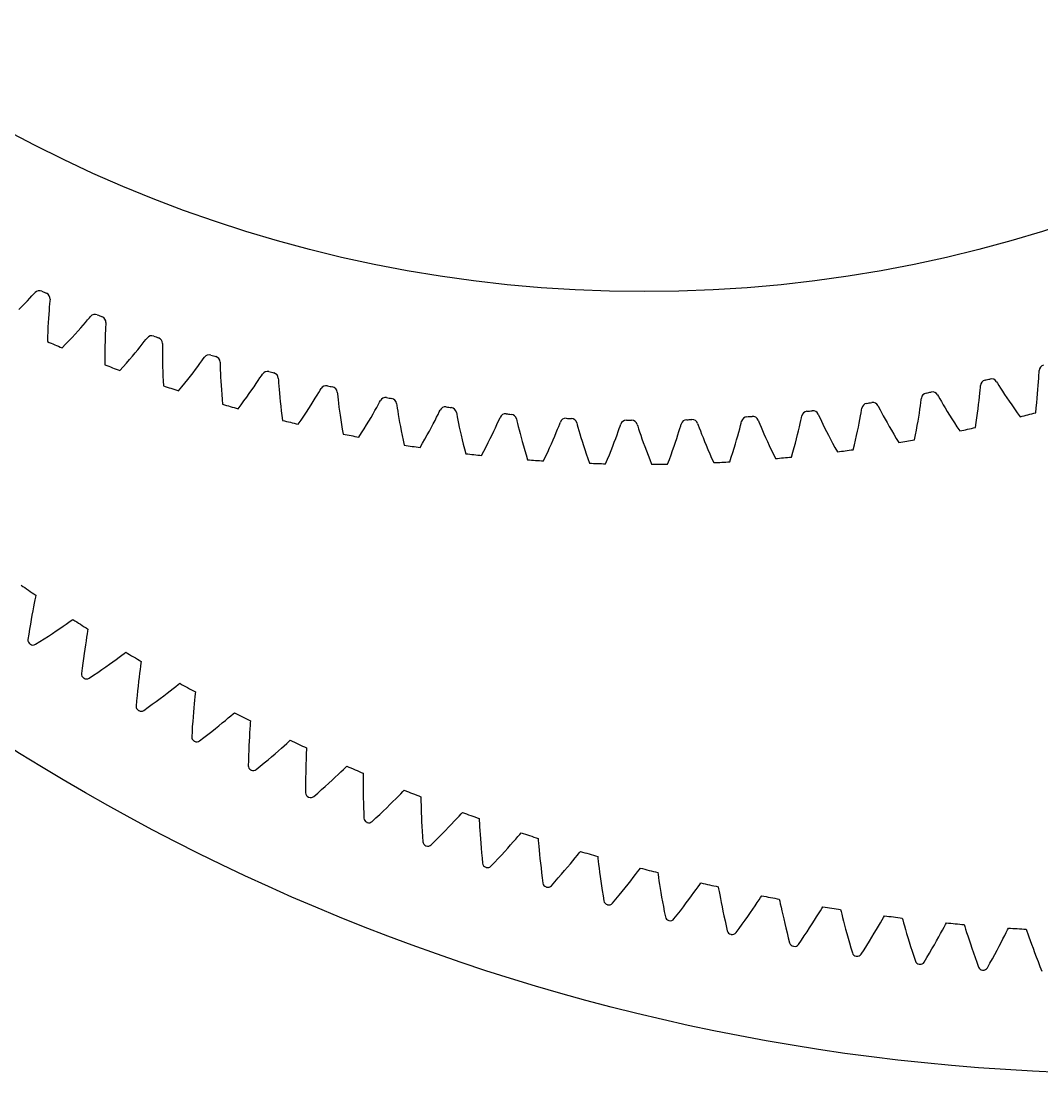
# Model space of a CAD drawing. Header units: millimetres. Extents: x -109 to 109, y -109 to 109.
# Drawn here: x -57.4 to -5.1, y -108.8 to -54.8 of the extents above; entities that cross this region are included whole.
import ezdxf

# ---------------------------------------------------------------- set-up
doc = ezdxf.new("R2010")
doc.units = ezdxf.units.MM

msp = doc.modelspace()

# ---------------------------------------------------------------- linework, layer by layer
at = {"layer": 'journal'}
msp.add_circle((-25.5, 0), 68.65, dxfattribs=at)
at = {"layer": 'outer'}
msp.add_circle((0, 0), 108.759662, dxfattribs=at)
at = {"layer": 'output_ring'}
for p, q in [((-56.760973, -84.627035), (-56.797463, -84.815504)), ((-56.727277, -84.457215), (-56.760973, -84.627035)), ((-56.697889, -84.312231), (-56.727277, -84.457215)), ((-56.677495, -84.213259), (-56.697889, -84.312231)), ((-56.875597, -85.23651), (-56.916183, -85.46554)), ((-56.835872, -85.019352), (-56.875597, -85.23651)), ((-56.797463, -84.815504), (-56.835872, -85.019352)), ((-56.957264, -85.705376), (-56.998534, -85.955195)), ((-56.916183, -85.46554), (-56.957264, -85.705376)), ((-55.454657, -85.92664), (-55.282829, -85.810433)), ((-55.282829, -85.810433), (-55.124352, -85.702093)), ((-55.124352, -85.702093), (-54.981881, -85.603725)), ((-54.981881, -85.603725), (-54.860493, -85.519174)), ((-54.860493, -85.519174), (-54.777761, -85.461152)), ((-57.039732, -86.214341), (-57.080873, -86.482113)), ((-56.998534, -85.955195), (-57.039732, -86.214341)), ((-56.24893, -86.447592), (-56.036048, -86.310501)), ((-56.036048, -86.310501), (-55.832252, -86.177549)), ((-55.832252, -86.177549), (-55.638178, -86.049343)), ((-55.638178, -86.049343), (-55.454657, -85.92664)), ((-54.074765, -86.368182), (-54.105317, -86.557704)), ((-54.04642, -86.197387), (-54.074765, -86.368182)), ((-54.021601, -86.051551), (-54.04642, -86.197387)), ((-54.004326, -85.951988), (-54.021601, -86.051551)), ((-56.699811, -86.732424), (-56.470401, -86.588321)), ((-56.470401, -86.588321), (-56.24893, -86.447592)), ((-54.137304, -86.762658), (-54.170189, -86.980957)), ((-54.105317, -86.557704), (-54.137304, -86.762658)), ((-54.203561, -87.211148), (-54.237088, -87.452156)), ((-54.170189, -86.980957), (-54.203561, -87.211148)), ((-52.560179, -87.504566), (-52.405184, -87.391302)), ((-52.405184, -87.391302), (-52.265873, -87.288508)), ((-52.265873, -87.288508), (-52.1472, -87.200185)), ((-52.1472, -87.200185), (-52.066332, -87.139593)), ((-54.303528, -87.96346), (-54.336238, -88.232393)), ((-54.270491, -87.703149), (-54.303528, -87.96346)), ((-54.237088, -87.452156), (-54.270491, -87.703149)), ((-53.297319, -88.028047), (-53.0978, -87.888759)), ((-53.0978, -87.888759), (-52.907849, -87.75452)), ((-52.907849, -87.75452), (-52.728272, -87.626114)), ((-52.728272, -87.626114), (-52.560179, -87.504566)), ((-51.312226, -87.852493), (-51.335192, -88.024094)), ((-51.292, -87.70595), (-51.312226, -87.852493)), ((-51.277861, -87.605893), (-51.292, -87.70595)), ((-53.947502, -88.470611), (-53.722731, -88.319373)), ((-53.722731, -88.319373), (-53.50579, -88.171757)), ((-53.50579, -88.171757), (-53.297319, -88.028047)), ((-51.38531, -88.42034), (-51.411322, -88.639564)), ((-51.359776, -88.214483), (-51.38531, -88.42034)), ((-51.335192, -88.024094), (-51.359776, -88.214483)), ((-51.437446, -88.87069), (-51.463386, -89.112632)), ((-51.411322, -88.639564), (-51.437446, -88.87069)), ((-49.785659, -89.112343), (-49.634298, -88.994267)), ((-49.634298, -88.994267), (-49.498285, -88.887147)), ((-49.498285, -88.887147), (-49.382445, -88.79514)), ((-49.382445, -88.79514), (-49.303519, -88.732038)), ((-51.488889, -89.36455), (-51.513734, -89.625771)), ((-51.463386, -89.112632), (-51.488889, -89.36455)), ((-50.505992, -89.65872), (-50.310947, -89.513234)), ((-50.310947, -89.513234), (-50.125306, -89.373094)), ((-50.125306, -89.373094), (-49.949851, -89.239111)), ((-49.949851, -89.239111), (-49.785659, -89.112343)), ((-48.544958, -89.593136), (-48.563549, -89.784204)), ((-48.527393, -89.420899), (-48.544958, -89.593136)), ((-48.51178, -89.273793), (-48.527393, -89.420899)), ((-48.500791, -89.173342), (-48.51178, -89.273793)), ((-51.513734, -89.625771), (-51.53798, -89.895598)), ((-51.141953, -90.121488), (-50.922044, -89.963265)), ((-50.922044, -89.963265), (-50.709847, -89.808907)), ((-50.709847, -89.808907), (-50.505992, -89.65872)), ((-48.582604, -89.990761), (-48.601717, -90.210694)), ((-48.563549, -89.784204), (-48.582604, -89.990761)), ((-48.638897, -90.685164), (-48.656474, -90.937759)), ((-48.620569, -90.442527), (-48.638897, -90.685164)), ((-48.601717, -90.210694), (-48.620569, -90.442527)), ((-47.122136, -90.764039), (-46.962007, -90.632177)), ((-46.962007, -90.632177), (-46.814429, -90.509404)), ((-46.814429, -90.509404), (-46.681847, -90.398065)), ((-46.681847, -90.398065), (-46.568955, -90.302466)), ((-46.568955, -90.302466), (-46.49205, -90.236915)), ((-45.675856, -90.652787), (-45.683684, -90.753533)), ((-48.673101, -91.199631), (-48.68886, -91.470087)), ((-48.656474, -90.937759), (-48.673101, -91.199631)), ((-47.863859, -91.357427), (-47.664822, -91.20091)), ((-47.664822, -91.20091), (-47.474443, -91.049369)), ((-47.474443, -91.049369), (-47.293295, -90.903468)), ((-47.293295, -90.903468), (-47.122136, -90.764039)), ((-45.706815, -91.073762), (-45.719396, -91.265318)), ((-45.69467, -90.901057), (-45.706815, -91.073762)), ((-45.683684, -90.753533), (-45.69467, -90.901057)), ((-48.285934, -91.683426), (-48.071102, -91.518373)), ((-48.071102, -91.518373), (-47.863859, -91.357427)), ((-45.744149, -91.692797), (-45.75571, -91.925108)), ((-45.731954, -91.472373), (-45.744149, -91.692797)), ((-45.719396, -91.265318), (-45.731954, -91.472373)), ((-43.819341, -91.819771), (-43.709507, -91.720673)), ((-43.709507, -91.720673), (-43.634699, -91.652739)), ((-45.766407, -92.168201), (-45.776041, -92.421223)), ((-45.75571, -91.925108), (-45.766407, -92.168201)), ((-44.414612, -92.344131), (-44.247917, -92.199395)), ((-44.247917, -92.199395), (-44.092008, -92.062567)), ((-44.092008, -92.062567), (-43.94836, -91.93522)), ((-43.94836, -91.93522), (-43.819341, -91.819771)), ((-42.816851, -92.291507), (-42.823566, -92.464508)), ((-42.810505, -92.143711), (-42.816851, -92.291507)), ((-42.805845, -92.042768), (-42.810505, -92.143711)), ((-45.784434, -92.683489), (-45.79169, -92.954307)), ((-45.776041, -92.421223), (-45.784434, -92.683489)), ((-45.17272, -92.983164), (-44.970634, -92.815788)), ((-44.970634, -92.815788), (-44.776613, -92.653096)), ((-44.776613, -92.653096), (-44.591087, -92.49565)), ((-44.591087, -92.49565), (-44.414612, -92.344131)), ((-42.830123, -92.656365), (-42.836171, -92.863712)), ((-42.823566, -92.464508), (-42.830123, -92.656365)), ((-45.382261, -93.154884), (-45.17272, -92.983164)), ((-42.845695, -93.31697), (-42.848751, -93.560279)), ((-42.841436, -93.084411), (-42.845695, -93.31697)), ((-42.836171, -92.863712), (-42.841436, -93.084411)), ((-41.178497, -93.402104), (-41.038919, -93.270307)), ((-41.038919, -93.270307), (-40.91359, -93.150863)), ((-40.91359, -93.150863), (-40.806923, -93.048363)), ((-40.806923, -93.048363), (-40.734286, -92.978113)), ((-39.89359, -93.341915), (-39.895077, -93.442954)), ((-42.850432, -93.813479), (-42.850584, -94.075879)), ((-42.848751, -93.560279), (-42.850432, -93.813479)), ((-41.844214, -94.013845), (-41.663726, -93.850649)), ((-41.663726, -93.850649), (-41.492097, -93.693661)), ((-41.492097, -93.693661), (-41.33003, -93.543761)), ((-41.33003, -93.543761), (-41.178497, -93.402104)), ((-39.898055, -93.764003), (-39.898583, -93.955972)), ((-39.896777, -93.590877), (-39.898055, -93.764003)), ((-39.895077, -93.442954), (-39.896777, -93.590877)), ((-42.850584, -94.075879), (-42.849329, -94.346791)), ((-42.433802, -94.534409), (-42.229759, -94.356192)), ((-42.229759, -94.356192), (-42.03303, -94.18255)), ((-42.03303, -94.18255), (-41.844214, -94.013845)), ((-39.898583, -93.955972), (-39.898114, -94.163406)), ((-39.898114, -94.163406), (-39.896445, -94.384161)), ((-39.896445, -94.384161), (-39.893396, -94.616739)), ((-38.088977, -94.513347), (-37.967462, -94.390025)), ((-37.967462, -94.390025), (-37.864067, -94.284226)), ((-37.864067, -94.284226), (-37.793673, -94.211729)), ((-39.893396, -94.616739), (-39.888808, -94.860025)), ((-39.888808, -94.860025), (-39.882536, -95.113152)), ((-38.695247, -95.113029), (-38.528634, -94.950727)), ((-38.528634, -94.950727), (-38.371356, -94.79581)), ((-38.371356, -94.79581), (-38.224346, -94.649463)), ((-38.224346, -94.649463), (-38.088977, -94.513347)), ((-36.941964, -94.548944), (-36.940277, -94.64998)), ((-36.940277, -94.64998), (-36.93733, -94.797884)), ((-36.93733, -94.797884), (-36.933169, -94.970964)), ((-36.933169, -94.970964), (-36.927667, -95.162855)), ((-39.882536, -95.113152), (-39.874445, -95.375427)), ((-39.874445, -95.375427), (-39.864681, -95.646166)), ((-39.245121, -95.636102), (-39.053944, -95.456366)), ((-39.053944, -95.456366), (-38.87052, -95.281813)), ((-38.87052, -95.281813), (-38.695247, -95.113029)), ((-36.927667, -95.162855), (-36.920683, -95.370172)), ((-36.920683, -95.370172), (-36.91208, -95.590766)), ((-35.101447, -95.663114), (-34.983865, -95.536036)), ((-34.983865, -95.536036), (-34.883845, -95.427041)), ((-34.883845, -95.427041), (-34.815762, -95.352369)), ((-39.443466, -95.820639), (-39.245121, -95.636102)), ((-36.91208, -95.590766), (-36.901727, -95.823134)), ((-36.901727, -95.823134), (-36.8895, -96.066155)), ((-36.8895, -96.066155), (-36.87528, -96.318961)), ((-35.527148, -96.114088), (-35.374813, -95.954307)), ((-35.374813, -95.954307), (-35.232474, -95.803415)), ((-35.232474, -95.803415), (-35.101447, -95.663114)), ((-33.953882, -95.662665), (-33.949021, -95.763599)), ((-33.949021, -95.763599), (-33.94143, -95.911336)), ((-33.94143, -95.911336), (-33.931835, -96.084201)), ((-33.931835, -96.084201), (-33.920308, -96.275824)), ((-36.87528, -96.318961), (-36.858955, -96.580852)), ((-36.858955, -96.580852), (-36.840692, -96.851151)), ((-36.036316, -96.635978), (-35.858466, -96.45575)), ((-35.858466, -96.45575), (-35.688581, -96.281543)), ((-35.688581, -96.281543), (-35.527148, -96.114088)), ((-33.920308, -96.275824), (-33.906815, -96.482819)), ((-33.906815, -96.482819), (-33.891288, -96.703034)), ((-32.079275, -96.718474), (-31.965743, -96.587765)), ((-31.965743, -96.587765), (-31.869196, -96.475682)), ((-31.869196, -96.475682), (-31.803492, -96.398908)), ((-36.414204, -97.012307), (-36.221753, -96.82163)), ((-36.221753, -96.82163), (-36.036316, -96.635978)), ((-33.891288, -96.703034), (-33.873641, -96.934962)), ((-33.873641, -96.934962), (-33.853786, -97.177479)), ((-32.490601, -97.182597), (-32.34336, -97.018109)), ((-32.34336, -97.018109), (-32.20583, -96.862821)), ((-32.20583, -96.862821), (-32.079275, -96.718474)), ((-30.93229, -96.681978), (-30.924262, -96.782709)), ((-30.924262, -96.782709), (-30.912034, -96.930136)), ((-30.912034, -96.930136), (-30.897014, -97.102614)), ((-30.897014, -97.102614), (-30.879473, -97.29378)), ((-33.853786, -97.177479), (-33.831632, -97.429713)), ((-33.831632, -97.429713), (-33.807089, -97.690963)), ((-33.807089, -97.690963), (-33.780345, -97.960555)), ((-32.983125, -97.720223), (-32.811024, -97.534497)), ((-32.811024, -97.534497), (-32.646694, -97.35504)), ((-32.646694, -97.35504), (-32.490601, -97.182597)), ((-30.879473, -97.29378), (-30.859486, -97.50025)), ((-30.859486, -97.50025), (-30.837049, -97.719868)), ((-29.147404, -97.826634), (-29.025445, -97.678383)), ((-29.025445, -97.678383), (-28.916075, -97.544173)), ((-28.916075, -97.544173), (-28.823096, -97.429113)), ((-28.823096, -97.429113), (-28.759836, -97.350313)), ((-27.880173, -97.605878), (-27.868984, -97.706308)), ((-27.868984, -97.706308), (-27.852132, -97.853277)), ((-33.349006, -98.108235), (-33.162639, -97.911607)), ((-33.162639, -97.911607), (-32.983125, -97.720223)), ((-30.837049, -97.719868), (-30.812126, -97.951127)), ((-30.812126, -97.951127), (-30.784663, -98.192901)), ((-30.784663, -98.192901), (-30.754597, -98.444315)), ((-29.57259, -98.332458), (-29.42199, -98.155197)), ((-29.42199, -98.155197), (-29.279988, -97.986166)), ((-29.279988, -97.986166), (-29.147404, -97.826634)), ((-27.852132, -97.853277), (-27.831701, -98.025198)), ((-27.831701, -98.025198), (-27.808165, -98.215719)), ((-27.808165, -98.215719), (-27.781702, -98.421459)), ((-25.748551, -98.286392), (-25.687798, -98.205644)), ((-30.754597, -98.444315), (-30.72186, -98.704665)), ((-30.72186, -98.704665), (-30.686661, -98.973283)), ((-30.070798, -98.904958), (-29.897383, -98.708028)), ((-29.897383, -98.708028), (-29.731201, -98.516989)), ((-29.731201, -98.516989), (-29.57259, -98.332458)), ((-27.781702, -98.421459), (-27.752377, -98.640264)), ((-27.752377, -98.640264), (-27.720203, -98.870626)), ((-26.187721, -98.857523), (-26.060213, -98.693905)), ((-26.060213, -98.693905), (-25.942971, -98.541896)), ((-25.942971, -98.541896), (-25.83787, -98.404317)), ((-25.83787, -98.404317), (-25.748551, -98.286392)), ((-24.800541, -98.433453), (-24.786203, -98.533481)), ((-24.786203, -98.533481), (-24.764743, -98.679849)), ((-24.764743, -98.679849), (-24.738922, -98.851043)), ((-30.250896, -99.107342), (-30.070798, -98.904958)), ((-27.720203, -98.870626), (-27.685159, -99.111419)), ((-27.685159, -99.111419), (-27.647211, -99.361764)), ((-26.622037, -99.402256), (-26.4693, -99.212835)), ((-26.4693, -99.212835), (-26.324342, -99.030931)), ((-26.324342, -99.030931), (-26.187721, -98.857523)), ((-24.738922, -98.851043), (-24.709413, -99.040731)), ((-24.709413, -99.040731), (-24.6765, -99.245538)), ((-24.6765, -99.245538), (-24.640318, -99.463315)), ((-22.947303, -99.463776), (-22.834894, -99.30816)), ((-22.834894, -99.30816), (-22.734167, -99.167347)), ((-22.734167, -99.167347), (-22.648596, -99.046676)), ((-22.648596, -99.046676), (-22.590409, -98.964059)), ((-21.696434, -99.163886), (-21.678961, -99.263415)), ((-21.678961, -99.263415), (-21.652914, -99.409036)), ((-27.647211, -99.361764), (-27.606312, -99.620957)), ((-27.606312, -99.620957), (-27.562693, -99.888337)), ((-27.122932, -100.008642), (-26.94928, -99.800701)), ((-26.94928, -99.800701), (-26.782137, -99.598422)), ((-26.782137, -99.598422), (-26.622037, -99.402256)), ((-24.640318, -99.463315), (-24.600923, -99.692552)), ((-24.600923, -99.692552), (-24.558333, -99.932125)), ((-23.339889, -99.9953), (-23.200716, -99.808932)), ((-23.200716, -99.808932), (-23.069609, -99.631319)), ((-23.069609, -99.631319), (-22.947303, -99.463776)), ((-21.652914, -99.409036), (-21.621728, -99.579335)), ((-21.621728, -99.579335), (-21.586275, -99.768002)), ((-21.586275, -99.768002), (-21.546946, -99.971674)), ((-19.704282, -99.976419), (-19.608027, -99.832511)), ((-19.608027, -99.832511), (-19.526289, -99.709212)), ((-19.526289, -99.709212), (-19.470726, -99.624808)), ((-18.570915, -99.796456), (-18.550325, -99.895387)), ((-24.558333, -99.932125), (-24.51254, -100.181155)), ((-24.51254, -100.181155), (-24.46352, -100.438935)), ((-23.801166, -100.597952), (-23.640459, -100.390523)), ((-23.640459, -100.390523), (-23.4866, -100.189425)), ((-23.4866, -100.189425), (-23.339889, -99.9953)), ((-21.546946, -99.971674), (-21.503941, -100.188207)), ((-21.503941, -100.188207), (-21.457365, -100.416094)), ((-20.054194, -100.488435), (-19.92873, -100.306791)), ((-19.92873, -100.306791), (-19.811747, -100.135489)), ((-19.811747, -100.135489), (-19.704282, -99.976419)), ((-18.550325, -99.895387), (-18.519716, -100.040118)), ((-18.519716, -100.040118), (-18.483197, -100.209353)), ((-18.483197, -100.209353), (-18.441835, -100.396814)), ((-18.441835, -100.396814), (-18.396128, -100.59915)), ((-16.554223, -100.546013), (-16.462537, -100.399153)), ((-16.462537, -100.399153), (-16.384711, -100.273347)), ((-16.384711, -100.273347), (-16.331827, -100.18724)), ((-15.427069, -100.330539), (-15.403382, -100.428774)), ((-24.46352, -100.438935), (-24.411524, -100.704814)), ((-23.968201, -100.811246), (-23.801166, -100.597952)), ((-21.457365, -100.416094), (-21.407271, -100.65421)), ((-21.407271, -100.65421), (-21.353679, -100.901679)), ((-21.353679, -100.901679), (-21.296586, -101.157792)), ((-20.475452, -101.083551), (-20.327985, -100.87772)), ((-20.327985, -100.87772), (-20.187444, -100.679082)), ((-20.187444, -100.679082), (-20.054194, -100.488435)), ((-18.396128, -100.59915), (-18.346342, -100.814225)), ((-18.346342, -100.814225), (-18.292632, -101.040537)), ((-16.88788, -101.068767), (-16.768184, -100.883272)), ((-16.768184, -100.883272), (-16.65664, -100.70838)), ((-16.65664, -100.70838), (-16.554223, -100.546013)), ((-15.403382, -100.428774), (-15.368242, -100.572472)), ((-15.368242, -100.572472), (-15.326425, -100.740477)), ((-15.326425, -100.740477), (-15.279195, -100.926546)), ((-15.279195, -100.926546), (-15.227155, -101.127347)), ((-13.387828, -101.01638), (-13.3008, -100.866713)), ((-13.3008, -100.866713), (-13.226965, -100.738524)), ((-13.226965, -100.738524), (-13.176811, -100.650798)), ((-12.267998, -100.765608), (-12.241237, -100.86305)), ((-12.241237, -100.86305), (-12.201601, -101.005574)), ((-21.296586, -101.157792), (-21.236264, -101.421906)), ((-20.789817, -101.514361), (-20.629564, -101.295926)), ((-20.629564, -101.295926), (-20.475452, -101.083551)), ((-18.292632, -101.040537), (-18.235083, -101.276962)), ((-18.235083, -101.276962), (-18.173744, -101.522625)), ((-17.290237, -101.676822), (-17.149309, -101.46646)), ((-17.149309, -101.46646), (-17.015076, -101.263506)), ((-17.015076, -101.263506), (-16.88788, -101.068767)), ((-15.227155, -101.127347), (-15.170638, -101.340752)), ((-15.170638, -101.340752), (-15.109845, -101.565265)), ((-13.7049, -101.549357), (-13.59109, -101.360193)), ((-13.59109, -101.360193), (-13.485094, -101.181885)), ((-13.485094, -101.181885), (-13.387828, -101.01638)), ((-12.201601, -101.005574), (-12.154527, -101.172182)), ((-12.154527, -101.172182), (-12.101476, -101.356676)), ((-12.101476, -101.356676), (-12.043154, -101.555743)), ((-10.30024, -101.555534), (-10.208221, -101.387057)), ((-10.208221, -101.387057), (-10.125937, -101.23473)), ((-10.125937, -101.23473), (-10.056164, -101.104285)), ((-10.056164, -101.104285), (-10.008791, -101.015027)), ((-9.096821, -101.101233), (-9.067012, -101.197787)), ((-9.067012, -101.197787), (-9.022918, -101.338995)), ((-9.022918, -101.338995), (-8.970635, -101.504043)), ((-6.94108, -101.50284), (-6.87544, -101.370268)), ((-6.87544, -101.370268), (-6.830894, -101.279566)), ((-5.916665, -101.337084), (-5.883838, -101.432654)), ((-5.883838, -101.432654), (-5.835331, -101.572407)), ((-18.173744, -101.522625), (-18.108634, -101.776819)), ((-18.108634, -101.776819), (-18.040046, -102.038908)), ((-17.590915, -102.117294), (-17.437602, -101.893933)), ((-17.437602, -101.893933), (-17.290237, -101.676822)), ((-15.109845, -101.565265), (-15.044899, -101.799766)), ((-15.044899, -101.799766), (-14.975873, -102.043381)), ((-14.087959, -102.16975), (-13.953708, -101.955065)), ((-13.953708, -101.955065), (-13.825916, -101.747995)), ((-13.825916, -101.747995), (-13.7049, -101.549357)), ((-12.043154, -101.555743), (-11.979962, -101.767267)), ((-11.979962, -101.767267), (-11.912147, -101.98976)), ((-11.912147, -101.98976), (-11.839867, -102.222106)), ((-10.623112, -102.132071), (-10.508395, -101.92973)), ((-10.508395, -101.92973), (-10.400583, -101.737085)), ((-10.400583, -101.737085), (-10.30024, -101.555534)), ((-8.970635, -101.504043), (-8.911815, -101.686779)), ((-8.911815, -101.686779), (-8.847269, -101.883916)), ((-8.847269, -101.883916), (-8.777464, -102.093351)), ((-7.30152, -102.20951), (-7.199812, -102.013574)), ((-7.199812, -102.013574), (-7.105221, -101.828961)), ((-7.105221, -101.828961), (-7.01854, -101.657676)), ((-7.01854, -101.657676), (-6.94108, -101.50284)), ((-5.835331, -101.572407), (-5.777889, -101.735731)), ((-5.777889, -101.735731), (-5.713359, -101.91653)), ((-5.713359, -101.91653), (-5.642652, -102.111542)), ((-14.975873, -102.043381), (-14.902812, -102.295404)), ((-14.902812, -102.295404), (-14.826025, -102.555209)), ((-14.374653, -102.619449), (-14.228432, -102.391383)), ((-14.228432, -102.391383), (-14.087959, -102.16975)), ((-11.839867, -102.222106), (-11.763224, -102.463432)), ((-11.763224, -102.463432), (-11.682282, -102.713036)), ((-11.00522, -102.787785), (-10.871778, -102.561849)), ((-10.871778, -102.561849), (-10.744337, -102.343053)), ((-10.744337, -102.343053), (-10.623112, -102.132071)), ((-8.777464, -102.093351), (-8.702694, -102.313604)), ((-8.702694, -102.313604), (-8.623151, -102.543564)), ((-8.623151, -102.543564), (-8.538965, -102.782365)), ((-7.524362, -102.630041), (-7.409825, -102.415355)), ((-7.409825, -102.415355), (-7.30152, -102.20951)), ((-5.642652, -102.111542), (-5.566303, -102.318681)), ((-5.566303, -102.318681), (-5.484652, -102.536476)), ((-5.484652, -102.536476), (-5.397925, -102.763825)), ((-11.682282, -102.713036), (-11.597372, -102.970301)), ((-11.144205, -103.020331), (-11.00522, -102.787785)), ((-8.538965, -102.782365), (-8.450223, -103.029303)), ((-8.450223, -103.029303), (-8.357274, -103.283774)), ((-7.90276, -103.319545), (-7.771147, -103.082747)), ((-7.771147, -103.082747), (-7.644868, -102.852732)), ((-7.644868, -102.852732), (-7.524362, -102.630041)), ((-5.397925, -102.763825), (-5.306279, -102.999863)), ((-5.306279, -102.999863), (-5.209824, -103.243892)), ((-5.209824, -103.243892), (-5.108929, -103.495318))]:
    msp.add_line(p, q, dxfattribs=at)
for centre, radius, start, end in [((0, 0), 101.509662, 235.541477, 236.058523), ((0, 0), 101.509662, 237.341477, 237.858523), ((-56.843387, -86.516761), 0.24, 171.699608, 236.694219), ((0, 0), 103.759662, 236.694219, 236.705781), ((-56.825926, -86.52823), 0.24, 236.705781, 301.700392), ((0, 0), 101.509662, 239.141477, 239.658523), ((-54.097781, -88.259564), 0.24, 173.499608, 238.494219), ((0, 0), 103.759662, 238.494219, 238.505781), ((-54.079969, -88.270479), 0.24, 238.505781, 303.500392), ((0, 0), 101.509662, 240.941477, 241.458523), ((-51.298787, -89.915265), 0.24, 175.299608, 240.294219), ((0, 0), 103.759662, 240.294219, 240.305781), ((-51.280641, -89.925616), 0.24, 240.305781, 305.300392), ((0, 0), 101.509662, 242.741477, 243.258523), ((-48.449167, -91.482231), 0.24, 177.099608, 242.094219), ((0, 0), 103.759662, 242.094219, 242.105781), ((-48.430705, -91.492007), 0.24, 242.105781, 307.100392), ((0, 0), 101.509662, 244.541477, 245.058523), ((-45.551734, -92.958916), 0.24, 178.899608, 243.894219), ((0, 0), 103.759662, 243.894219, 243.905781), ((-45.532974, -92.968106), 0.24, 243.905781, 308.900392), ((0, 0), 101.509662, 246.341477, 246.858523), ((-42.609347, -94.343861), 0.24, 180.699608, 245.694219), ((0, 0), 101.509662, 248.141477, 248.658523), ((0, 0), 103.759662, 245.694219, 245.705781), ((-42.590307, -94.352457), 0.24, 245.705781, 310.700392), ((0, 0), 101.509662, 249.941477, 250.458523), ((-39.62491, -95.635699), 0.24, 182.499608, 247.494219), ((0, 0), 103.759662, 247.494219, 247.505781), ((-39.605609, -95.643694), 0.24, 247.505781, 312.500392), ((0, 0), 101.509662, 251.741477, 252.258523), ((-36.601367, -96.833157), 0.24, 184.299608, 249.294219), ((0, 0), 103.759662, 249.294219, 249.305781), ((-36.581825, -96.840542), 0.24, 249.305781, 314.300392), ((0, 0), 101.509662, 253.541477, 254.058523), ((-33.541704, -97.935053), 0.24, 186.099608, 251.094219), ((0, 0), 103.759662, 251.094219, 251.105781), ((-33.521939, -97.94182), 0.24, 251.105781, 316.100392), ((0, 0), 101.509662, 255.341477, 255.858523), ((-30.448939, -98.940298), 0.24, 187.899608, 252.894219), ((0, 0), 103.759662, 252.894219, 252.905781), ((-30.428971, -98.946441), 0.24, 252.905781, 317.900392), ((0, 0), 101.509662, 257.141477, 257.658523), ((0, 0), 101.509662, 258.941477, 259.458523), ((-27.326124, -99.847901), 0.24, 189.699608, 254.694219), ((0, 0), 103.759662, 254.694219, 254.705781), ((-27.305974, -99.853414), 0.24, 254.705781, 319.700392), ((0, 0), 101.509662, 260.741477, 261.258523), ((-24.176342, -100.656967), 0.24, 191.499608, 256.494219), ((0, 0), 103.759662, 256.494219, 256.505781), ((-24.156028, -100.661844), 0.24, 256.505781, 321.500392), ((0, 0), 101.509662, 262.541477, 263.058523), ((-21.002701, -101.366696), 0.24, 193.299608, 258.294219), ((0, 0), 101.509662, 264.341477, 264.858523), ((0, 0), 101.509662, 266.141477, 266.658523), ((0, 0), 103.759662, 258.294219, 258.305781), ((-20.982244, -101.370932), 0.24, 258.305781, 323.300392), ((-17.808332, -101.976388), 0.24, 195.099608, 260.094219), ((0, 0), 103.759662, 260.094219, 260.105781), ((-17.787752, -101.97998), 0.24, 260.105781, 325.100392), ((-14.596389, -102.485442), 0.24, 196.899608, 261.894219), ((0, 0), 103.759662, 261.894219, 261.905781), ((-14.575707, -102.488386), 0.24, 261.905781, 326.900392), ((-11.370041, -102.893356), 0.24, 198.699608, 263.694219), ((-11.349276, -102.895648), 0.24, 263.705781, 328.700392), ((0, 0), 103.759662, 263.694219, 263.705781), ((-8.132472, -103.199726), 0.24, 200.499608, 265.494219), ((0, 0), 103.759662, 265.494219, 265.505781), ((-8.111646, -103.201365), 0.24, 265.505781, 330.500392)]:
    msp.add_arc(centre, radius, start, end, dxfattribs=at)
at = {"layer": 'thin_ring_external'}
for p, q in [((-57.110908, -69.12326), (-56.987156, -68.99203)), ((-56.987156, -68.99203), (-56.876446, -68.872948)), ((-56.876446, -68.872948), (-56.782538, -68.770642)), ((-56.782538, -68.770642), (-56.717728, -68.700932)), ((-55.949804, -69.044725), (-55.958631, -69.139498)), ((-57.544528, -69.568612), (-57.390579, -69.41296)), ((-57.390579, -69.41296), (-57.245775, -69.264117)), ((-57.245775, -69.264117), (-57.110908, -69.12326)), ((-56.002926, -69.619294), (-56.018158, -69.81371)), ((-55.987471, -69.43958), (-56.002926, -69.619294)), ((-55.972391, -69.277685), (-55.987471, -69.43958)), ((-55.958631, -69.139498), (-55.972391, -69.277685)), ((-56.032728, -70.020858), (-56.046285, -70.239362)), ((-56.018158, -69.81371), (-56.032728, -70.020858)), ((-54.128139, -70.226568), (-54.022411, -70.103041)), ((-54.022411, -70.103041), (-53.932783, -69.996966)), ((-53.932783, -69.996966), (-53.87089, -69.924654)), ((-56.069237, -70.706585), (-56.07816, -70.953877)), ((-56.058538, -70.468201), (-56.069237, -70.706585)), ((-56.046285, -70.239362), (-56.058538, -70.468201)), ((-54.661369, -70.825547), (-54.51394, -70.663706)), ((-54.51394, -70.663706), (-54.375369, -70.509043)), ((-54.375369, -70.509043), (-54.246399, -70.362768)), ((-54.246399, -70.362768), (-54.128139, -70.226568)), ((-53.110923, -70.632699), (-53.118987, -70.812896)), ((-53.102502, -70.470321), (-53.110923, -70.632699)), ((-53.094427, -70.331686), (-53.102502, -70.470321)), ((-53.089498, -70.23663), (-53.094427, -70.331686)), ((-56.07816, -70.953877), (-56.085113, -71.209556)), ((-55.152139, -71.345828), (-54.980817, -71.167273)), ((-54.980817, -71.167273), (-54.817126, -70.993646)), ((-54.817126, -70.993646), (-54.661369, -70.825547)), ((-53.132277, -71.215345), (-53.136852, -71.434221)), ((-53.126224, -71.007773), (-53.132277, -71.215345)), ((-53.118987, -70.812896), (-53.126224, -71.007773)), ((-51.220849, -71.342688), (-51.120281, -71.214925)), ((-51.120281, -71.214925), (-51.035084, -71.10526)), ((-51.035084, -71.10526), (-50.976211, -71.030468)), ((-55.330854, -71.528806), (-55.152139, -71.345828)), ((-53.1397, -71.66337), (-53.140602, -71.901992)), ((-53.136852, -71.434221), (-53.1397, -71.66337)), ((-51.729038, -71.963053), (-51.588378, -71.795296)), ((-51.588378, -71.795296), (-51.456273, -71.635075)), ((-51.456273, -71.635075), (-51.333417, -71.483629)), ((-51.333417, -71.483629), (-51.220849, -71.342688)), ((-50.187816, -71.706715), (-50.188475, -71.887091)), ((-50.186068, -71.544128), (-50.187816, -71.706715)), ((-50.183692, -71.405278), (-50.186068, -71.544128)), ((-50.18267, -71.310101), (-50.183692, -71.405278)), ((-53.140602, -71.901992), (-53.139366, -72.149442)), ((-53.139366, -72.149442), (-53.135816, -72.405191)), ((-52.198034, -72.503045), (-52.034187, -72.317607)), ((-52.034187, -72.317607), (-51.877762, -72.137406)), ((-51.877762, -72.137406), (-51.729038, -71.963053)), ((-50.188475, -71.887091), (-50.187706, -72.082101)), ((-50.187706, -72.082101), (-50.185232, -72.289746)), ((-50.185232, -72.289746), (-50.180817, -72.508625)), ((-48.270187, -72.338508), (-48.174949, -72.206724)), ((-48.174949, -72.206724), (-48.094326, -72.093653)), ((-48.094326, -72.093653), (-48.038574, -72.016507)), ((-47.234221, -72.263326), (-47.231336, -72.358465)), ((-52.369086, -72.693206), (-52.198034, -72.503045)), ((-50.180817, -72.508625), (-50.174255, -72.737699)), ((-50.174255, -72.737699), (-50.16536, -72.976156)), ((-48.752479, -72.979214), (-48.618824, -72.805824)), ((-48.618824, -72.805824), (-48.493409, -72.640315)), ((-48.493409, -72.640315), (-48.376874, -72.483952)), ((-48.376874, -72.483952), (-48.270187, -72.338508)), ((-47.231336, -72.358465), (-47.228009, -72.497296)), ((-47.228009, -72.497296), (-47.22308, -72.659817)), ((-47.22308, -72.659817), (-47.216333, -72.840068)), ((-47.216333, -72.840068), (-47.207559, -73.034882)), ((-5.265074, -72.928129), (-5.258898, -72.789396)), ((-5.258898, -72.789396), (-5.254059, -72.694336)), ((-50.16536, -72.976156), (-50.153965, -73.223347)), ((-50.153965, -73.223347), (-50.139918, -73.478735)), ((-49.19891, -73.538005), (-49.042814, -73.345997)), ((-49.042814, -73.345997), (-48.89392, -73.159526)), ((-48.89392, -73.159526), (-48.752479, -72.979214)), ((-47.207559, -73.034882), (-47.196562, -73.24225)), ((-47.196562, -73.24225), (-47.183165, -73.460764)), ((-45.491773, -73.523066), (-45.381755, -73.36205)), ((-45.381755, -73.36205), (-45.28113, -73.21235)), ((-45.28113, -73.21235), (-45.191383, -73.076766)), ((-45.191383, -73.076766), (-45.115469, -72.960481)), ((-45.115469, -72.960481), (-45.062932, -72.881111)), ((-44.249124, -73.094699), (-44.242335, -73.189639)), ((-44.242335, -73.189639), (-44.233311, -73.328216)), ((-44.233311, -73.328216), (-44.221714, -73.490398)), ((-7.437576, -73.267411), (-7.386679, -73.347843)), ((-7.386679, -73.347843), (-7.313169, -73.465662)), ((-5.296558, -73.465183), (-5.283785, -73.270589)), ((-5.283785, -73.270589), (-5.273339, -73.090515)), ((-5.273339, -73.090515), (-5.265074, -72.928129)), ((-49.362011, -73.735029), (-49.19891, -73.538005)), ((-47.183165, -73.460764), (-47.167203, -73.689375)), ((-47.167203, -73.689375), (-47.148526, -73.927266)), ((-47.148526, -73.927266), (-47.126993, -74.17378)), ((-45.87063, -74.058282), (-45.736711, -73.872316)), ((-45.736711, -73.872316), (-45.610287, -73.693584)), ((-45.610287, -73.693584), (-45.491773, -73.523066)), ((-44.221714, -73.490398), (-44.207573, -73.67022)), ((-44.207573, -73.67022), (-44.190808, -73.86451)), ((-44.190808, -73.86451), (-44.171307, -74.071252)), ((-42.258717, -73.962738), (-42.174612, -73.823584)), ((-42.174612, -73.823584), (-42.103537, -73.704281)), ((-42.103537, -73.704281), (-42.054302, -73.622821)), ((-41.232411, -73.802818), (-41.22173, -73.897399)), ((-41.22173, -73.897399), (-41.207025, -74.035489)), ((-10.4608, -73.947191), (-10.413248, -74.029645)), ((-8.308956, -74.038791), (-8.291126, -73.859298)), ((-8.291126, -73.859298), (-8.276201, -73.697388)), ((-8.276201, -73.697388), (-8.264334, -73.559026)), ((-8.264334, -73.559026), (-8.255597, -73.464244)), ((-7.313169, -73.465662), (-7.226225, -73.603059)), ((-7.226225, -73.603059), (-7.128694, -73.754794)), ((-7.128694, -73.754794), (-7.022006, -73.918035)), ((-7.022006, -73.918035), (-6.907017, -74.090951)), ((-5.350343, -74.118709), (-5.329691, -73.890474)), ((-5.329691, -73.890474), (-5.31181, -73.672281)), ((-5.31181, -73.672281), (-5.296558, -73.465183)), ((-47.126993, -74.17378), (-47.102473, -74.428376)), ((-46.314699, -74.652517), (-46.159824, -74.448964)), ((-46.159824, -74.448964), (-46.011743, -74.250709)), ((-46.011743, -74.250709), (-45.87063, -74.058282)), ((-44.171307, -74.071252), (-44.14895, -74.289031)), ((-44.14895, -74.289031), (-44.123616, -74.516794)), ((-42.686819, -74.640852), (-42.56784, -74.457081)), ((-42.56784, -74.457081), (-42.456426, -74.28184)), ((-42.456426, -74.28184), (-42.353112, -74.116444)), ((-42.353112, -74.116444), (-42.258717, -73.962738)), ((-41.207025, -74.035489), (-41.188779, -74.197058)), ((-41.188779, -74.197058), (-41.167268, -74.376148)), ((-41.167268, -74.376148), (-41.14254, -74.569586)), ((-39.208045, -74.588409), (-39.129724, -74.445919)), ((-39.129724, -74.445919), (-39.063607, -74.323798)), ((-39.063607, -74.323798), (-39.017757, -74.240386)), ((-38.18917, -74.386488), (-38.174615, -74.480552)), ((-38.174615, -74.480552), (-38.154253, -74.617921)), ((-11.33793, -74.503537), (-11.316371, -74.342377)), ((-11.316371, -74.342377), (-11.298834, -74.204618)), ((-11.298834, -74.204618), (-11.286213, -74.110275)), ((-10.413248, -74.029645), (-10.344637, -74.150383)), ((-10.344637, -74.150383), (-10.263407, -74.291234)), ((-10.263407, -74.291234), (-10.172188, -74.446845)), ((-10.172188, -74.446845), (-10.072292, -74.614328)), ((-8.380272, -74.656269), (-8.353449, -74.438994)), ((-8.353449, -74.438994), (-8.329707, -74.232696)), ((-8.329707, -74.232696), (-8.308956, -74.038791)), ((-6.907017, -74.090951), (-6.78429, -74.27224)), ((-6.78429, -74.27224), (-6.654218, -74.460917)), ((-6.654218, -74.460917), (-6.517085, -74.6562)), ((-5.400491, -74.602187), (-5.373901, -74.356166)), ((-5.373901, -74.356166), (-5.350343, -74.118709)), ((-44.123616, -74.516794), (-44.095188, -74.753718)), ((-44.095188, -74.753718), (-44.063552, -74.99914)), ((-44.063552, -74.99914), (-44.0286, -75.252515)), ((-43.085901, -75.234384), (-42.946084, -75.030217)), ((-42.946084, -75.030217), (-42.81299, -74.832159)), ((-42.81299, -74.832159), (-42.686819, -74.640852)), ((-41.14254, -74.569586), (-41.114567, -74.775352)), ((-41.114567, -74.775352), (-41.083288, -74.99203)), ((-41.083288, -74.99203), (-41.048625, -75.218561)), ((-39.496612, -75.095026), (-39.392486, -74.915359)), ((-39.392486, -74.915359), (-39.29605, -74.74586)), ((-39.29605, -74.74586), (-39.208045, -74.588409)), ((-38.154253, -74.617921), (-38.12939, -74.778605)), ((-38.12939, -74.778605), (-38.100543, -74.95666)), ((-38.100543, -74.95666), (-38.067895, -75.14892)), ((-36.134258, -75.088306), (-36.061853, -74.942722)), ((-36.061853, -74.942722), (-36.000805, -74.817989)), ((-36.000805, -74.817989), (-35.958419, -74.732765)), ((-35.124533, -74.844726), (-35.106128, -74.938113)), ((-35.106128, -74.938113), (-35.080143, -75.074531)), ((-17.434515, -75.119547), (-17.414196, -75.026558)), ((-16.578187, -74.931742), (-16.537559, -75.017818)), ((-16.537559, -75.017818), (-16.479085, -75.143778)), ((-14.441111, -75.199572), (-14.408615, -75.022146)), ((-14.408615, -75.022146), (-14.380458, -74.862007)), ((-14.380458, -74.862007), (-14.35728, -74.725084)), ((-14.35728, -74.725084), (-14.340796, -74.631339)), ((-13.509384, -74.50228), (-13.465257, -74.586617)), ((-13.465257, -74.586617), (-13.401661, -74.710069)), ((-13.401661, -74.710069), (-13.326282, -74.854137)), ((-13.326282, -74.854137), (-13.241528, -75.013362)), ((-13.241528, -75.013362), (-13.148593, -75.184805)), ((-11.424, -75.080186), (-11.391809, -74.875036)), ((-11.391809, -74.875036), (-11.363115, -74.682147)), ((-11.363115, -74.682147), (-11.33793, -74.503537)), ((-10.072292, -74.614328), (-9.964499, -74.791819)), ((-9.964499, -74.791819), (-9.849318, -74.977995)), ((-9.849318, -74.977995), (-9.727102, -75.171852)), ((-8.443564, -75.119753), (-8.410277, -74.883463)), ((-8.410277, -74.883463), (-8.380272, -74.656269)), ((-6.517085, -74.6562), (-6.373106, -74.857454)), ((-6.373106, -74.857454), (-6.222443, -75.064144)), ((-5.430233, -74.856225), (-5.400491, -74.602187)), ((-43.232288, -75.444125), (-43.085901, -75.234384)), ((-41.048625, -75.218561), (-41.010494, -75.454118)), ((-41.010494, -75.454118), (-40.968809, -75.698035)), ((-39.851007, -75.683208), (-39.726157, -75.479852)), ((-39.726157, -75.479852), (-39.607946, -75.283526)), ((-39.607946, -75.283526), (-39.496612, -75.095026)), ((-38.067895, -75.14892), (-38.031498, -75.353365)), ((-38.031498, -75.353365), (-37.99135, -75.568576)), ((-37.99135, -75.568576), (-37.947415, -75.793493)), ((-36.401783, -75.606343), (-36.305121, -75.422553)), ((-36.305121, -75.422553), (-36.215725, -75.249238)), ((-36.215725, -75.249238), (-36.134258, -75.088306)), ((-35.080143, -75.074531), (-35.048704, -75.234058)), ((-35.048704, -75.234058), (-35.012572, -75.410779)), ((-35.012572, -75.410779), (-34.972058, -75.601536)), ((-33.117331, -75.625729), (-33.04254, -75.461588)), ((-33.04254, -75.461588), (-32.976173, -75.313154)), ((-32.976173, -75.313154), (-32.920297, -75.18602)), ((-32.920297, -75.18602), (-32.881446, -75.099127)), ((-32.043666, -75.176759), (-32.021442, -75.269311)), ((-32.021442, -75.269311), (-31.989879, -75.404547)), ((-31.989879, -75.404547), (-31.951917, -75.562649)), ((-31.951917, -75.562649), (-31.90856, -75.737738)), ((-29.938103, -75.707625), (-29.877886, -75.556591)), ((-29.877886, -75.556591), (-29.827277, -75.42727)), ((-29.827277, -75.42727), (-29.792026, -75.338856)), ((-28.951765, -75.382027), (-28.92576, -75.473589)), ((-28.92576, -75.473589), (-28.888671, -75.607415)), ((-26.772217, -75.672622), (-26.72696, -75.541333)), ((-26.72696, -75.541333), (-26.695368, -75.451546)), ((-25.854043, -75.460184), (-25.824302, -75.550601)), ((-25.824302, -75.550601), (-25.78175, -75.682791)), ((-23.664402, -75.661053), (-23.624574, -75.528016)), ((-23.624574, -75.528016), (-23.596695, -75.437007)), ((-22.755725, -75.411097), (-22.722296, -75.500217)), ((-22.722296, -75.500217), (-22.674353, -75.630549)), ((-20.600884, -75.679191), (-20.559683, -75.521901)), ((-20.559683, -75.521901), (-20.52535, -75.387342)), ((-20.52535, -75.387342), (-20.501231, -75.295265)), ((-19.662034, -75.234851), (-19.624974, -75.322523)), ((-19.624974, -75.322523), (-19.571721, -75.450777)), ((-19.571721, -75.450777), (-19.508416, -75.600543)), ((-17.537756, -75.590193), (-17.498003, -75.414251)), ((-17.498003, -75.414251), (-17.463295, -75.255403)), ((-17.463295, -75.255403), (-17.434515, -75.119547)), ((-16.479085, -75.143778), (-16.409685, -75.290819)), ((-16.409685, -75.290819), (-16.331539, -75.453389)), ((-16.331539, -75.453389), (-16.24572, -75.628503)), ((-14.518287, -75.594775), (-14.4777, -75.391121)), ((-14.4777, -75.391121), (-14.441111, -75.199572)), ((-13.148593, -75.184805), (-13.048177, -75.366572)), ((-13.048177, -75.366572), (-12.940737, -75.557319)), ((-12.940737, -75.557319), (-12.826583, -75.75603)), ((-11.541988, -75.756671), (-11.499028, -75.521947)), ((-11.499028, -75.521947), (-11.459721, -75.296176)), ((-11.459721, -75.296176), (-11.424, -75.080186)), ((-9.727102, -75.171852), (-9.598102, -75.372601)), ((-9.598102, -75.372601), (-9.462507, -75.579596)), ((-8.520379, -75.617078), (-8.480232, -75.364474)), ((-8.480232, -75.364474), (-8.443564, -75.119753)), ((-40.968809, -75.698035), (-40.923484, -75.949761)), ((-40.119977, -76.108516), (-39.982324, -75.892943)), ((-39.982324, -75.892943), (-39.851007, -75.683208)), ((-37.947415, -75.793493), (-37.899646, -76.027285)), ((-37.899646, -76.027285), (-37.847982, -76.269285)), ((-36.731732, -76.208579), (-36.615335, -76.00027)), ((-36.615335, -76.00027), (-36.505284, -75.799256)), ((-36.505284, -75.799256), (-36.401783, -75.606343)), ((-34.972058, -75.601536), (-34.927298, -75.804314)), ((-34.927298, -75.804314), (-34.878348, -76.017696)), ((-34.878348, -76.017696), (-34.825217, -76.240619)), ((-33.384065, -76.187171), (-33.288571, -75.990172)), ((-33.288571, -75.990172), (-33.199536, -75.802568)), ((-33.199536, -75.802568), (-33.117331, -75.625729)), ((-31.90856, -75.737738), (-31.860248, -75.926671)), ((-31.860248, -75.926671), (-31.807202, -76.127441)), ((-30.162226, -76.245863), (-30.080968, -76.054762)), ((-30.080968, -76.054762), (-30.006092, -75.874698)), ((-30.006092, -75.874698), (-29.938103, -75.707625)), ((-28.888671, -75.607415), (-28.84425, -75.763825)), ((-28.84425, -75.763825), (-28.793742, -75.936986)), ((-28.793742, -75.936986), (-28.737714, -76.123777)), ((-26.954675, -76.178711), (-26.887255, -75.995724)), ((-26.887255, -75.995724), (-26.826182, -75.826001)), ((-26.826182, -75.826001), (-26.772217, -75.672622)), ((-25.78175, -75.682791), (-25.730945, -75.837246)), ((-25.730945, -75.837246), (-25.67337, -76.008187)), ((-25.67337, -76.008187), (-25.609721, -76.19252)), ((-23.82593, -76.174206), (-23.766079, -75.988605)), ((-23.766079, -75.988605), (-23.712026, -75.816518)), ((-23.712026, -75.816518), (-23.664402, -75.661053)), ((-22.674353, -75.630549), (-22.61725, -75.782788)), ((-22.61725, -75.782788), (-22.552705, -75.951221)), ((-22.552705, -75.951221), (-22.481542, -76.132786)), ((-20.757165, -76.240892), (-20.700007, -76.041253)), ((-20.700007, -76.041253), (-20.647826, -75.853352)), ((-20.647826, -75.853352), (-20.600884, -75.679191)), ((-19.508416, -75.600543), (-19.437011, -75.766185)), ((-19.437011, -75.766185), (-19.358453, -75.944674)), ((-19.358453, -75.944674), (-19.273289, -76.134067)), ((-17.684412, -76.194226), (-17.631091, -75.981895)), ((-17.631091, -75.981895), (-17.582178, -75.780078)), ((-17.582178, -75.780078), (-17.537756, -75.590193)), ((-16.24572, -75.628503), (-16.152853, -75.814239)), ((-16.152853, -75.814239), (-16.053334, -76.009236)), ((-16.053334, -76.009236), (-15.947434, -76.212467)), ((-14.663948, -76.265846), (-14.611389, -76.033084)), ((-14.611389, -76.033084), (-14.562846, -75.809117)), ((-14.562846, -75.809117), (-14.518287, -75.594775)), ((-12.826583, -75.75603), (-12.705934, -75.961906)), ((-12.705934, -75.961906), (-12.578951, -76.174294)), ((-11.639156, -76.250423), (-11.588672, -75.999681)), ((-11.588672, -75.999681), (-11.541988, -75.756671)), ((-9.462507, -75.579596), (-9.320457, -75.792298)), ((-37.847982, -76.269285), (-37.792361, -76.518938)), ((-36.983014, -76.644572), (-36.854327, -76.423529)), ((-36.854327, -76.423529), (-36.731732, -76.208579)), ((-34.825217, -76.240619), (-34.767889, -76.472254)), ((-34.767889, -76.472254), (-34.706334, -76.711928)), ((-33.707184, -76.825247), (-33.593517, -76.605446)), ((-33.593517, -76.605446), (-33.48577, -76.392533)), ((-33.48577, -76.392533), (-33.384065, -76.187171)), ((-31.807202, -76.127441), (-31.749532, -76.338633)), ((-31.749532, -76.338633), (-31.687294, -76.559187)), ((-31.687294, -76.559187), (-31.620505, -76.788272)), ((-30.34274, -76.655982), (-30.249551, -76.446617)), ((-30.249551, -76.446617), (-30.162226, -76.245863)), ((-28.737714, -76.123777), (-28.67647, -76.322199)), ((-28.67647, -76.322199), (-28.610178, -76.530845)), ((-28.610178, -76.530845), (-28.538938, -76.748658)), ((-27.191543, -76.790171), (-27.107029, -76.577157)), ((-27.107029, -76.577157), (-27.028019, -76.372987)), ((-27.028019, -76.372987), (-26.954675, -76.178711)), ((-25.609721, -76.19252), (-25.540381, -76.388261)), ((-25.540381, -76.388261), (-25.46558, -76.59401)), ((-25.46558, -76.59401), (-25.385457, -76.808714)), ((-24.037494, -76.794874), (-23.961796, -76.57857)), ((-23.961796, -76.57857), (-23.891235, -76.371329)), ((-23.891235, -76.371329), (-23.82593, -76.174206)), ((-22.481542, -76.132786), (-22.404225, -76.325515)), ((-22.404225, -76.325515), (-22.32104, -76.528019)), ((-22.32104, -76.528019), (-22.23217, -76.739253)), ((-20.885912, -76.670084), (-20.819158, -76.450855)), ((-20.819158, -76.450855), (-20.757165, -76.240892)), ((-19.273289, -76.134067), (-19.18186, -76.332985)), ((-19.18186, -76.332985), (-19.084393, -76.540392)), ((-19.084393, -76.540392), (-18.981041, -76.755472)), ((-17.870644, -76.88478), (-17.804181, -76.64642)), ((-17.804181, -76.64642), (-17.742109, -76.416011)), ((-17.742109, -76.416011), (-17.684412, -76.194226)), ((-15.947434, -76.212467), (-15.835339, -76.423122)), ((-15.835339, -76.423122), (-15.717182, -76.640544)), ((-15.717182, -76.640544), (-15.593061, -76.864183)), ((-14.781305, -76.755193), (-14.72057, -76.506734)), ((-14.72057, -76.506734), (-14.663948, -76.265846)), ((-12.578951, -76.174294), (-12.445753, -76.392648)), ((-34.706334, -76.711928), (-34.64051, -76.959087)), ((-33.826687, -77.051387), (-33.707184, -76.825247)), ((-31.620505, -76.788272), (-31.549161, -77.025218)), ((-31.549161, -77.025218), (-31.473246, -77.269466)), ((-30.65632, -77.328277), (-30.546201, -77.097421)), ((-30.546201, -77.097421), (-30.441654, -76.873138)), ((-30.441654, -76.873138), (-30.34274, -76.655982)), ((-28.538938, -76.748658), (-28.4628, -76.974808)), ((-28.4628, -76.974808), (-28.381789, -77.208625)), ((-27.37671, -77.239591), (-27.281459, -77.011205)), ((-27.281459, -77.011205), (-27.191543, -76.790171)), ((-25.385457, -76.808714), (-25.300099, -77.031548)), ((-25.300099, -77.031548), (-25.209557, -77.261842)), ((-24.204054, -77.251518), (-24.11826, -77.019414)), ((-24.11826, -77.019414), (-24.037494, -76.794874)), ((-22.23217, -76.739253), (-22.137735, -76.958395)), ((-22.137735, -76.958395), (-22.037814, -77.184777)), ((-22.037814, -77.184777), (-21.932459, -77.417845)), ((-21.114498, -77.375819), (-21.033584, -77.133181)), ((-21.033584, -77.133181), (-20.95739, -76.89775)), ((-20.95739, -76.89775), (-20.885912, -76.670084)), ((-18.981041, -76.755472), (-18.87191, -76.977561)), ((-18.87191, -76.977561), (-18.757075, -77.206107)), ((-17.941529, -77.130536), (-17.870644, -76.88478)), ((-28.381789, -77.208625), (-28.29591, -77.449551)), ((-27.477258, -77.474773), (-27.37671, -77.239591)), ((-25.209557, -77.261842), (-25.113859, -77.499038)), ((-24.294862, -77.490629), (-24.204054, -77.251518))]:
    msp.add_line(p, q, dxfattribs=at)
for centre, radius, start, end in [((-56.49333, -68.900044), 0.3, 65.780339, 138.416982), ((-25.5, 0), 75.25, 245.780339, 245.984367), ((-56.247784, -69.009972), 0.3, 353.347724, 65.984367), ((-53.638506, -70.114385), 0.3, 68.13328, 140.769923), ((-25.5, 0), 75.25, 248.13328, 248.337308), ((-53.388654, -70.21414), 0.3, 355.700665, 68.337308), ((-25.5, 0), 77.5, 246.756064, 247.361583), ((-50.736234, -71.210498), 0.3, 70.486221, 143.122865), ((-25.5, 0), 75.25, 250.486221, 250.690249), ((-50.482497, -71.299911), 0.3, 358.053606, 70.690249), ((-47.791408, -72.186534), 0.3, 72.839163, 145.475806), ((-25.5, 0), 75.25, 252.839163, 253.04319), ((-47.534214, -72.265455), 0.3, 0.406547, 73.04319), ((-25.5, 0), 77.5, 249.109005, 249.714524), ((-44.808993, -73.040847), 0.3, 75.192104, 147.828747), ((-25.5, 0), 75.25, 255.192104, 255.396132), ((-44.548776, -73.109142), 0.3, 2.759488, 75.396132), ((-4.954174, -72.702624), 0.3, 105.780339, 178.416982), ((-7.956305, -73.484837), 0.3, 103.427398, 176.064041), ((-25.5, 0), 75.25, 283.427398, 283.631426), ((-7.69474, -73.421899), 0.3, 30.994782, 103.631426), ((-25.5, 0), 77.5, 251.461946, 252.067466), ((-41.79402, -73.771996), 0.3, 77.545045, 150.181688), ((-25.5, 0), 75.25, 257.545045, 257.749073), ((-41.531218, -73.829551), 0.3, 5.11243, 77.749073), ((-10.988018, -74.143138), 0.3, 101.074457, 173.7111), ((-25.5, 0), 75.25, 281.074457, 281.278485), ((-10.72409, -74.090991), 0.3, 28.641841, 101.278485), ((-25.5, 0), 77.5, 253.814887, 254.420407), ((-38.751571, -74.37875), 0.3, 79.897986, 152.534629), ((-25.5, 0), 75.25, 259.897986, 260.102014), ((-38.486627, -74.425466), 0.3, 7.465371, 80.102014), ((-14.044202, -74.676417), 0.3, 98.721515, 171.358159), ((-25.5, 0), 75.25, 278.721515, 278.925543), ((-13.778356, -74.63515), 0.3, 26.2889, 98.925543), ((-35.686776, -74.860083), 0.3, 82.250927, 154.88757), ((-25.5, 0), 75.25, 262.250927, 262.454955), ((-35.420139, -74.895883), 0.3, 9.818312, 82.454955), ((-32.604805, -75.215186), 0.3, 84.603868, 157.240512), ((-25.5, 0), 75.25, 264.603868, 264.807896), ((-32.336922, -75.240009), 0.3, 12.171253, 84.807896), ((-17.119703, -75.083774), 0.3, 96.368574, 169.005218), ((-25.5, 0), 75.25, 276.368574, 276.572602), ((-16.852387, -75.053456), 0.3, 23.935959, 96.572602), ((-25.5, 0), 77.5, 284.403123, 285.008642), ((-25.5, 0), 77.5, 256.167828, 256.773348), ((-29.510853, -75.443459), 0.3, 86.95681, 159.593453), ((-25.5, 0), 75.25, 266.95681, 267.160837), ((-29.242177, -75.457263), 0.3, 14.524194, 87.160837), ((-26.410138, -75.544518), 0.3, 89.309751, 161.946394), ((-25.5, 0), 75.25, 269.309751, 269.513779), ((-26.141122, -75.54728), 0.3, 16.877135, 89.513779), ((-23.307888, -75.518191), 0.3, 91.662692, 164.299335), ((-25.5, 0), 75.25, 271.662692, 271.86672), ((-23.038986, -75.509906), 0.3, 19.230077, 91.86672), ((-20.209335, -75.364523), 0.3, 94.015633, 166.652276), ((-25.5, 0), 75.25, 274.015633, 274.219661), ((-19.940999, -75.345206), 0.3, 21.583018, 94.219661), ((-25.5, 0), 77.5, 258.52077, 259.126289), ((-25.5, 0), 77.5, 282.050181, 282.655701), ((-25.5, 0), 77.5, 260.873711, 261.47923), ((-25.5, 0), 77.5, 279.69724, 280.30276), ((-25.5, 0), 77.5, 263.226652, 263.832172), ((-25.5, 0), 77.5, 274.991358, 275.596877), ((-25.5, 0), 77.5, 277.344299, 277.949819), ((-25.5, 0), 77.5, 265.579593, 266.185113), ((-25.5, 0), 77.5, 267.932534, 268.538054), ((-25.5, 0), 77.5, 270.285476, 270.890995), ((-25.5, 0), 77.5, 272.638417, 273.243936)]:
    msp.add_arc(centre, radius, start, end, dxfattribs=at)

doc.saveas('drawing.dxf')
